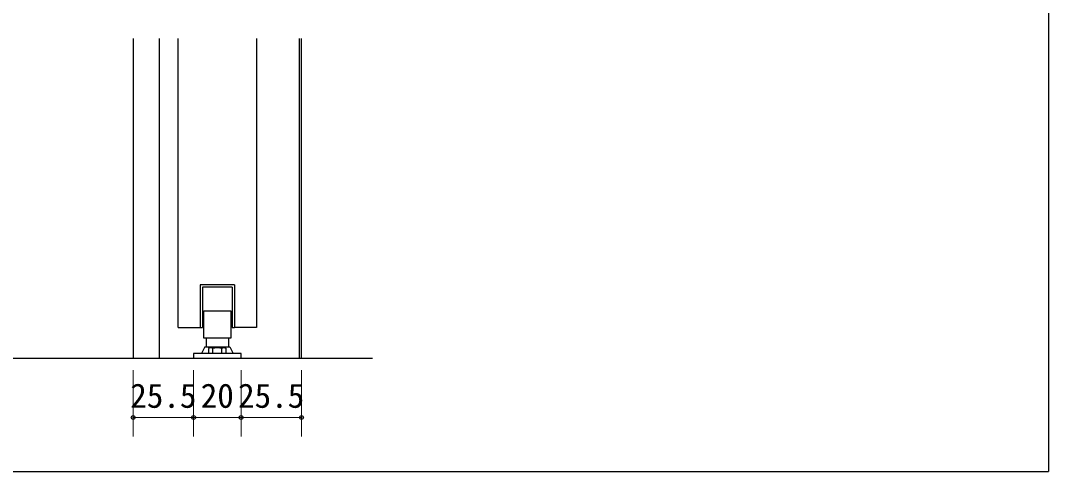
# Model space of a CAD drawing. Units: millimetres, scale not verified. Extents: x -800 to 800, y -560 to 560.
# Drawn here: x -281.7 to 152, y -24 to 166.4 of the extents above; entities that cross this region are included whole.
import ezdxf
from ezdxf.enums import TextEntityAlignment as Align

# ---------------------------------------------------------------- set-up
doc = ezdxf.new("R2010")
doc.units = ezdxf.units.MM
doc.header["$LTSCALE"] = 4
doc.header["$PDMODE"] = 32
doc.header["$PDSIZE"] = 1.6
doc.layers.add('0-0', color=7, linetype='Continuous', lineweight=25)
doc.layers.add('2-0', color=7, linetype='Continuous', lineweight=25)
doc.styles.add('ＭＳ ゴシック', font='')
doc.styles.get('ＭＳ ゴシック').set_extended_font_data('MS Gothic')

msp = doc.modelspace()

# ---------------------------------------------------------------- linework, layer by layer
at = {"layer": '0-0'}
for p in [(152, 540), (-780, -24)]:
    msp.add_line(p, (152, -24), dxfattribs=at)
at = {"layer": '2-0'}
for p, q in [((-234.205, 158.797), (-234.205, 23.797)), ((-223.206, 158.797), (-223.206, 23.797)), ((-215.204, 36.794), (-215.204, 158.797)), ((-182.206, 158.797), (-182.206, 36.794)), ((-164.204, 158.797), (-164.204, 23.797)), ((-163.206, 23.797), (-163.206, 158.797)), ((-191.456, 54.794), (-205.954, 54.794)), ((-205.954, 54.794), (-205.954, 36.794)), ((-192.459, 53.796), (-204.957, 53.796)), ((-204.956, 53.796), (-204.956, 36.794)), ((-192.459, 53.796), (-192.459, 36.794)), ((-191.456, 54.794), (-191.456, 36.794)), ((-204.457, 32.296), (-204.457, 43.798)), ((-204.457, 43.798), (-192.958, 43.798)), ((-192.958, 43.798), (-192.958, 32.296)), ((-215.204, 36.794), (-205.953, 36.794)), ((-205.954, 36.794), (-204.955, 36.794)), ((-192.459, 36.794), (-191.455, 36.794)), ((-182.206, 36.794), (-191.457, 36.794)), ((-192.958, 32.296), (-204.457, 32.296)), ((-203.455, 32.296), (-203.455, 28.598)), ((-193.956, 32.296), (-193.956, 28.598)), ((-203.956, 28.598), (-205.374, 25.833)), ((-203.956, 28.598), (-193.453, 28.598)), ((-201.854, 28.295), (-202.458, 27.949)), ((-202.457, 27.949), (-202.457, 25.797)), ((-195.556, 28.295), (-201.853, 28.295)), ((-200.582, 27.949), (-200.707, 28.018)), ((-200.582, 25.797), (-200.582, 27.949)), ((-196.828, 27.949), (-196.704, 28.018)), ((-196.828, 25.797), (-196.828, 27.949)), ((-195.556, 28.295), (-194.952, 27.949)), ((-194.954, 25.797), (-194.954, 27.949)), ((-193.454, 28.598), (-192.011, 25.797)), ((-589.794, 23.797), (-133.206, 23.797)), ((-208.706, 25.797), (-208.706, 23.797)), ((-208.706, 23.797), (-188.706, 23.797)), ((-188.705, 25.797), (-208.705, 25.797)), ((-188.705, 23.797), (-188.705, 25.797))]:
    msp.add_line(p, q, dxfattribs=at)
at = {"layer": '2-0', "color": 4, "lineweight": 9}
for p, q in [((-234.205, -9.203), (-234.205, 18.797)), ((-208.706, -9.203), (-208.706, 18.797)), ((-188.705, -9.203), (-188.705, 18.797)), ((-163.206, -9.203), (-163.206, 18.797)), ((-234.205, -1.203), (-208.706, -1.203)), ((-208.706, -1.203), (-188.705, -1.203)), ((-188.705, -1.203), (-163.206, -1.203))]:
    msp.add_line(p, q, dxfattribs=at)
at = {"layer": '2-0'}
for centre, radius, start, end in [((-201.503, 26.579), 1.662, 114.51094, 119.97031), ((-201.512, 26.598), 1.641, 109.05082, 114.50875), ((-201.517, 26.611), 1.626, 103.59827, 109.04912), ((-201.519, 26.62), 1.618, 98.15456, 103.59698), ((-201.519, 26.625), 1.613, 92.71762, 98.15357), ((-201.519, 26.626), 1.611, 87.28322, 92.71678), ((-201.52, 26.625), 1.613, 81.84643, 87.28238), ((-201.52, 26.62), 1.618, 76.40302, 81.84544), ((-201.522, 26.611), 1.626, 70.95088, 76.40173), ((-201.527, 26.598), 1.641, 65.49125, 70.94918), ((-201.536, 26.579), 1.662, 60.02969, 65.48906), ((-198.705, 21.983), 6.254, 104.2716, 107.46513), ((-198.706, 21.984), 6.253, 101.08829, 104.27149), ((-198.705, 21.984), 6.253, 97.91364, 101.08824), ((-198.705, 21.983), 6.254, 94.74549, 97.91363), ((-198.705, 21.982), 6.255, 91.58136, 94.74551), ((-198.705, 21.982), 6.255, 88.4186, 91.5814), ((-198.705, 21.982), 6.255, 85.25449, 88.41864), ((-198.705, 21.983), 6.254, 82.08637, 85.25451), ((-198.705, 21.984), 6.253, 78.91176, 82.08636), ((-198.705, 21.984), 6.253, 75.72851, 78.91171), ((-198.705, 21.983), 6.254, 72.53487, 75.7284), ((-195.875, 26.579), 1.662, 114.51094, 119.97031), ((-195.883, 26.598), 1.641, 109.05082, 114.50875), ((-195.888, 26.611), 1.626, 103.59827, 109.04912), ((-195.89, 26.62), 1.618, 98.15456, 103.59698), ((-195.891, 26.625), 1.613, 92.71762, 98.15357), ((-195.891, 26.626), 1.611, 87.28322, 92.71678), ((-195.891, 26.625), 1.613, 81.84643, 87.28238), ((-195.892, 26.62), 1.618, 76.40302, 81.84544), ((-195.894, 26.611), 1.626, 70.95088, 76.40173), ((-195.898, 26.598), 1.641, 65.49125, 70.94918), ((-195.907, 26.579), 1.662, 60.02969, 65.48906)]:
    msp.add_arc(centre, radius, start, end, dxfattribs=at)
at = {"layer": '2-0', "color": 4}
for p in [(-234.205, -1.203), (-208.706, -1.203), (-188.705, -1.203), (-163.206, -1.203)]:
    msp.add_point(p, dxfattribs=at)

# ---------------------------------------------------------------- texts
at = {"layer": '2-0', "style": 'ＭＳ ゴシック'}
for s, p in [('25.5', (-235.455, -0.203)), ('20', (-205.705, -0.203)), ('25.5', (-189.955, -0.203))]:
    msp.add_text(s, height=10.26, dxfattribs=at).set_placement(p, align=Align.BOTTOM_LEFT)

doc.saveas('drawing.dxf')
